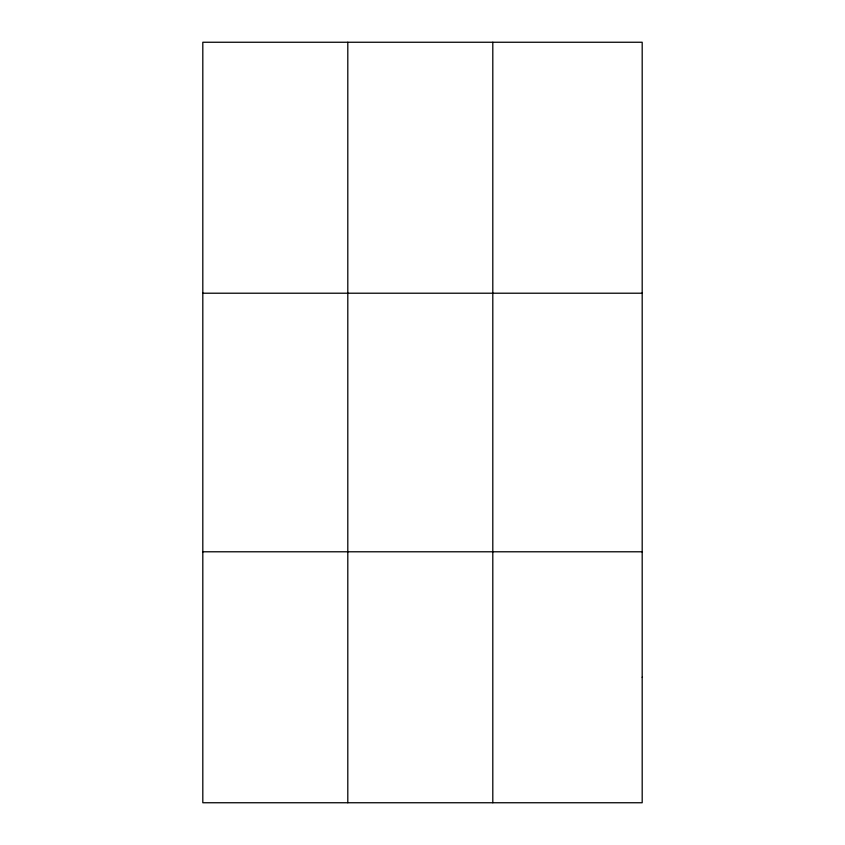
<?xml version="1.0" encoding="UTF-8"?>
<svg xmlns="http://www.w3.org/2000/svg" width="845" height="845" viewBox="0 0 845 845"><rect width="100%" height="100%" fill="white"/><g stroke="black" fill="none" stroke-linecap="round" stroke-linejoin="round"><path stroke-width="1.27" d="M347.802 802.75L347.802 42.25M492.804 802.75L492.804 42.25M202.811 293.215L642.189 293.215M202.811 551.785L642.189 551.785M642.189 677.268L642.189 802.75L202.811 802.75L202.811 42.25L642.189 42.25L642.189 677.268"/></g></svg>
